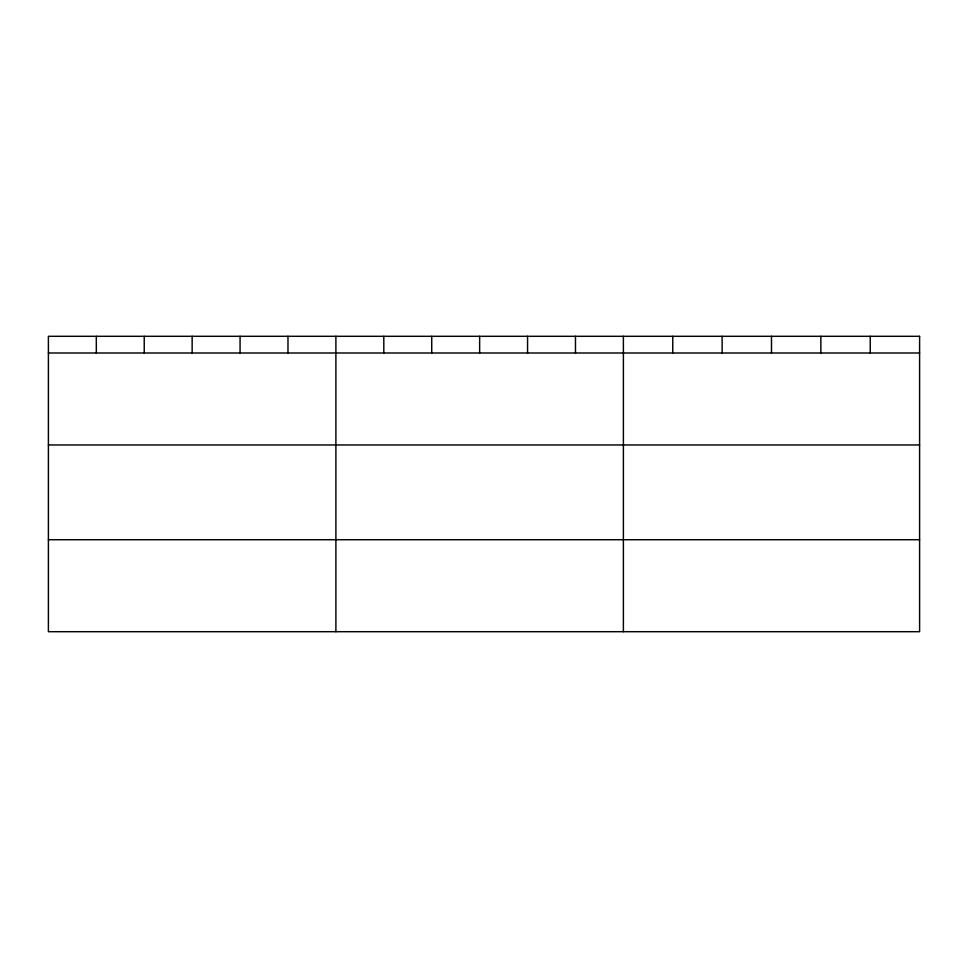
<?xml version="1.0" encoding="UTF-8"?>
<svg xmlns="http://www.w3.org/2000/svg" width="968" height="968" viewBox="0 0 968 968"><rect width="100%" height="100%" fill="white"/><g stroke="black" fill="none" stroke-linecap="round" stroke-linejoin="round"><path stroke-width="1.45" d="M48.4 352.993L919.6 352.993M48.4 444.965L919.6 444.965M48.4 539.721L919.6 539.721M870.232 336.307L870.232 352.993M820.864 336.307L820.864 352.993M771.496 336.307L771.496 352.993M722.128 336.307L722.128 352.993M672.76 336.307L672.76 352.993M623.392 336.307L623.392 631.693M575.476 336.307L575.476 352.993M527.56 336.307L527.56 352.993M479.644 336.307L479.644 352.993M431.728 336.307L431.728 352.993M383.812 336.307L383.812 352.993M335.896 336.307L335.896 631.693M287.98 336.307L287.98 352.993M240.064 336.307L240.064 352.993M192.148 336.307L192.148 352.993M144.232 336.307L144.232 352.993M96.316 336.307L96.316 352.993M919.6 336.307L48.4 336.307L48.4 631.693L919.6 631.693L919.6 336.307"/></g></svg>
